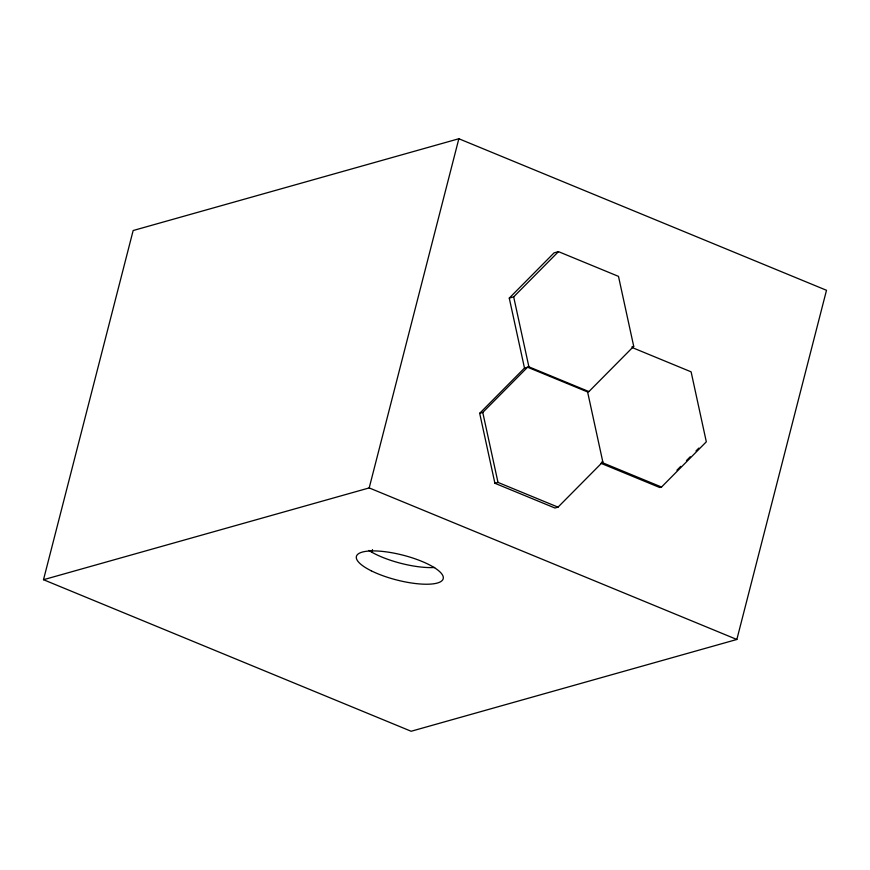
<?xml version="1.0" encoding="UTF-8"?>
<svg xmlns="http://www.w3.org/2000/svg" width="870" height="870" viewBox="0 0 870 870"><rect width="100%" height="100%" fill="white"/><g stroke="black" fill="none" stroke-linecap="round" stroke-linejoin="round"><path stroke-width="1.3" d="M43.5 579.714L133.153 230.528L458.849 138.743L826.5 290.286L736.846 639.472L411.151 731.257L43.5 579.714L369.195 487.918L736.846 639.472M369.195 487.918L458.849 138.743M371.838 552.243L372.512 549.622M479.685 413.304L524.49 368.075L509.265 298.106L554.07 252.876L558.464 251.637L618.494 276.377L633.719 346.347L588.914 391.576L587.598 391.946L527.568 367.205L482.763 412.434L479.685 413.304L494.91 483.274L554.94 508.015L558.018 507.145L602.823 461.916L587.598 391.946M509.265 298.106L513.67 296.866L558.464 251.637M676.925 470.213L680.731 466.363M686.452 460.589L690.269 456.739M695.989 450.964L698.849 448.072M600.985 463.308L659.764 487.526L661.526 487.037L706.32 441.808L691.106 371.838L632.327 347.608M524.49 368.075L528.895 366.835L588.914 391.576M631.957 346.847L633.719 346.347M494.91 483.274L497.988 482.404L558.018 507.145M602.823 461.916L601.496 462.296L661.526 487.037M513.67 296.866L528.895 366.835M482.763 412.434L497.988 482.404M434.652 567.479A44.783 12.789 14.4 0 1 368.923 550.449M371.24 570.796A44.783 12.789 14.4 0 0 442.504 580.116A44.783 12.789 14.4 0 0 385.725 551.797A44.783 12.789 14.4 0 0 371.24 570.796"/></g></svg>
